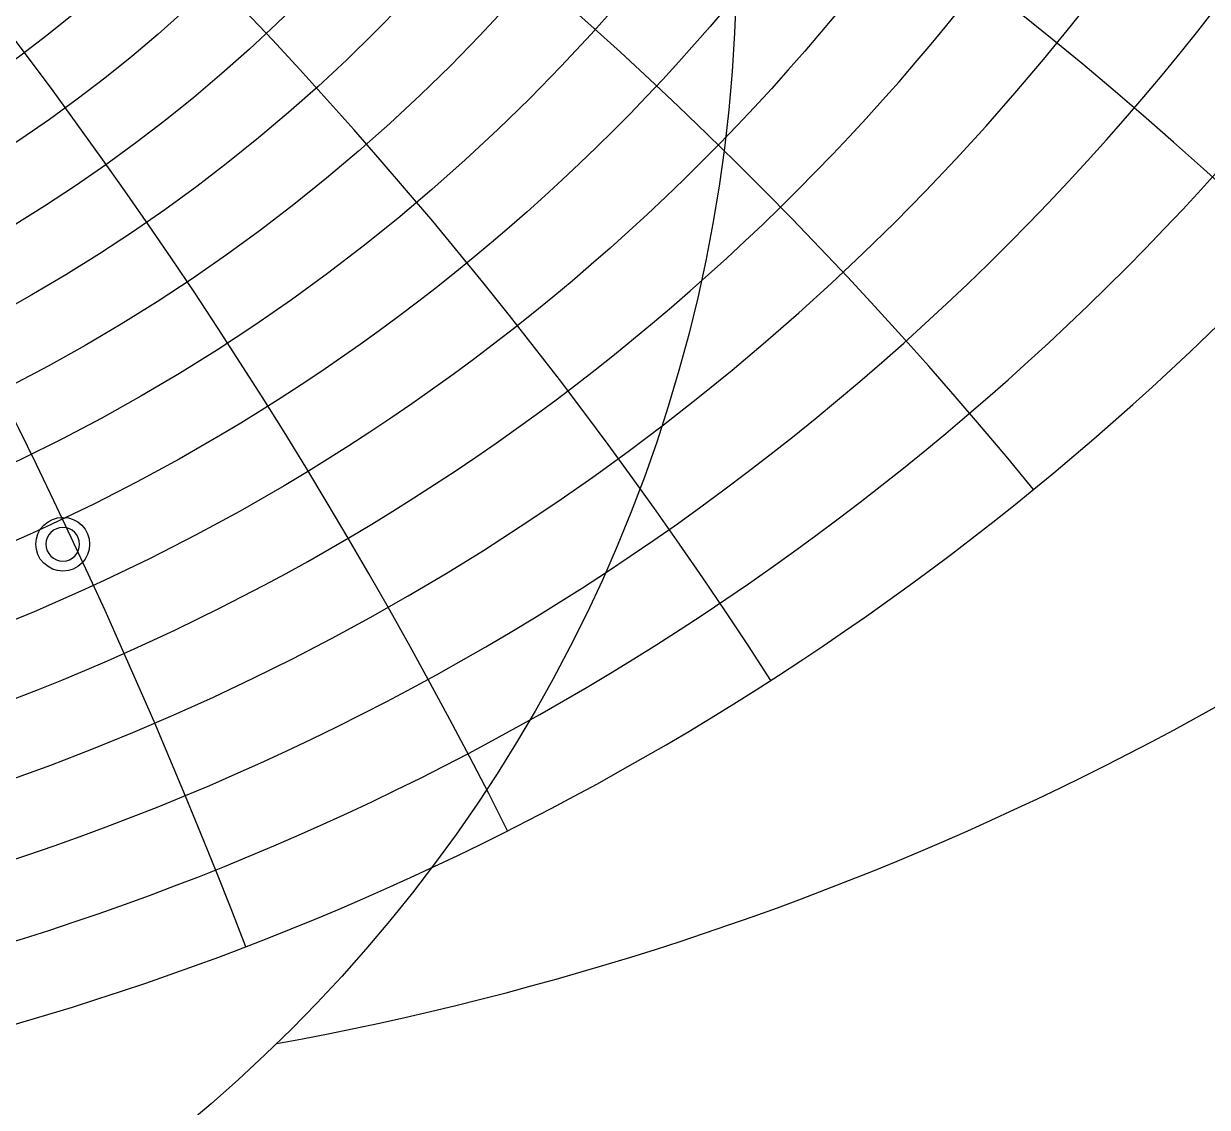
# Model space of a CAD drawing. Header units: millimetres. Extents: x -96 to 96, y -96 to 98.
# Drawn here: x 21.5 to 53.03, y -30.71 to -1.84 of the extents above; entities that cross this region are included whole.
import ezdxf

# ---------------------------------------------------------------- set-up
doc = ezdxf.new("R2010")
doc.units = ezdxf.units.MM
for name, color, linetype in [('ENGRAVE', 7, 'Continuous'), ('ENGRAVE_FINE', 8, 'Continuous'), ('TEXT', 5, 'Continuous')]:
    doc.layers.add(name, color=color, linetype=linetype)

msp = doc.modelspace()

# ---------------------------------------------------------------- linework, layer by layer
at = {"layer": 'ENGRAVE'}
for centre, radius in [((0, 0), 94.5), ((0, 34.0498), 55.9551), ((0, 27.7763), 40.9248), ((0, 0), 61.8587), ((0, 23.982), 28.8504), ((0, 0), 40.492)]:
    msp.add_circle(centre, radius, dxfattribs=at)
for centre, radius, start, end in [((0, 44.943), 76.4616, 171.093987, 8.906013), ((13.6593, 50.9771), 81.3126, 280.3314, 341.8827), ((32.4095, 56.1348), 89.5991, 264.257556, 313.498597)]:
    msp.add_arc(centre, radius, start, end, dxfattribs=at)
at = {"layer": 'ENGRAVE_FINE'}
for centre, radius in [((0, 32.521), 52.6202), ((0, 31.1462), 49.4696), ((0, 29.9071), 46.4821), ((0, 28.7881), 43.6391), ((0, 26.8603), 38.3251), ((0, 26.0306), 35.8281), ((0, 25.2789), 33.4228), ((0, 24.5981), 31.0997), ((0, 23.4252), 26.667)]:
    msp.add_circle(centre, radius, dxfattribs=at)
for centre, radius, start, end in [((0, 35.7544), 59.4997, 104.901129, 75.098871), ((289.1454, -85.1412), 307.7021, 145.781376, 169.732308), ((289.1454, -85.1412), 307.7021, 145.781376, 169.732308), ((0, 37.6608), 63.2835, 132.62778, 47.37222), ((182.2816, -85.1412), 210.4806, 128.54581, 164.451298), ((182.2816, -85.1412), 210.4806, 128.54581, 164.451298), ((0, 39.8006), 67.3418, 148.369607, 31.630393), ((-125.4205, -85.1412), 163.7248, 21.012524, 68.778271), ((-125.4205, -85.1412), 163.7248, 21.012524, 68.778271), ((125.4205, -85.1412), 163.7248, 111.221729, 158.987476), ((125.4205, -85.1412), 163.7248, 111.221729, 158.987476), ((0, 42.2122), 71.7173, 160.6615, 19.3385), ((-88.3071, -85.1412), 137.3815, 26.730809, 84.928272), ((-88.3071, -85.1412), 137.3815, 26.730809, 84.928272), ((88.3071, -85.1412), 137.3815, 95.071728, 153.269191), ((88.3071, -85.1412), 137.3815, 95.071728, 153.269191), ((-60.7605, -85.1412), 121.521, 32.785093, 97.141651), ((-60.7605, -85.1412), 121.521, 32.785093, 97.141651), ((60.7605, -85.1412), 121.521, 82.858349, 147.214907), ((60.7605, -85.1412), 121.521, 82.858349, 147.214907), ((-38.3043, -85.1412), 111.9944, 39.270113, 107.914903), ((-38.3043, -85.1412), 111.9944, 39.270113, 107.914903), ((38.3043, -85.1412), 111.9944, 72.085097, 140.729887), ((38.3043, -85.1412), 111.9944, 72.085097, 140.729887), ((-18.5567, -85.1412), 106.8638, 46.297545, 117.465342), ((-18.5567, -85.1412), 106.8638, 46.297545, 117.465342), ((18.5567, -85.1412), 106.8638, 62.534658, 133.702455), ((18.5567, -85.1412), 106.8638, 62.534658, 133.702455), ((0, 72.7193), 117.6622, 216.596965, 323.403035)]:
    msp.add_arc(centre, radius, start, end, dxfattribs=at)
at = {"layer": 'TEXT'}
for points in [[(21.8258, -15.7102), (21.839, -15.5668), (21.8789, -15.4345), (21.9452, -15.3134), (22.0381, -15.2035), (22.1497, -15.1122), (22.2719, -15.047), (22.4049, -15.0079), (22.5486, -14.9949), (22.6918, -15.0079), (22.8234, -15.047), (22.9433, -15.1122), (23.0516, -15.2035), (23.1412, -15.3134), (23.2053, -15.4345), (23.2437, -15.5668), (23.2565, -15.7102), (23.2437, -15.8537), (23.2053, -15.9859), (23.1412, -16.107), (23.0516, -16.2169), (22.9433, -16.3082), (22.8234, -16.3734), (22.6918, -16.4125), (22.5486, -16.4256), (22.4049, -16.4125), (22.2719, -16.3734), (22.1497, -16.3082), (22.0381, -16.2169), (21.9452, -16.107), (21.8789, -15.9859), (21.839, -15.8537), (21.8258, -15.7102)], [(22.094, -15.7102), (22.1024, -15.7999), (22.1276, -15.8825), (22.1695, -15.9582), (22.2282, -16.0269), (22.2985, -16.084), (22.3753, -16.1247), (22.4587, -16.1492), (22.5486, -16.1573), (22.638, -16.1492), (22.72, -16.1247), (22.7945, -16.084), (22.8615, -16.0269), (22.917, -15.9582), (22.9566, -15.8825), (22.9803, -15.7999), (22.9882, -15.7102), (22.9803, -15.6206), (22.9566, -15.5379), (22.917, -15.4622), (22.8615, -15.3935), (22.7945, -15.3365), (22.72, -15.2957), (22.638, -15.2713), (22.5486, -15.2631), (22.4587, -15.2713), (22.3753, -15.2957), (22.2985, -15.3365), (22.2282, -15.3935), (22.1695, -15.4622), (22.1276, -15.5379), (22.1024, -15.6206), (22.094, -15.7102)]]:
    msp.add_lwpolyline(points, close=True, dxfattribs=at)

doc.saveas('drawing.dxf')
